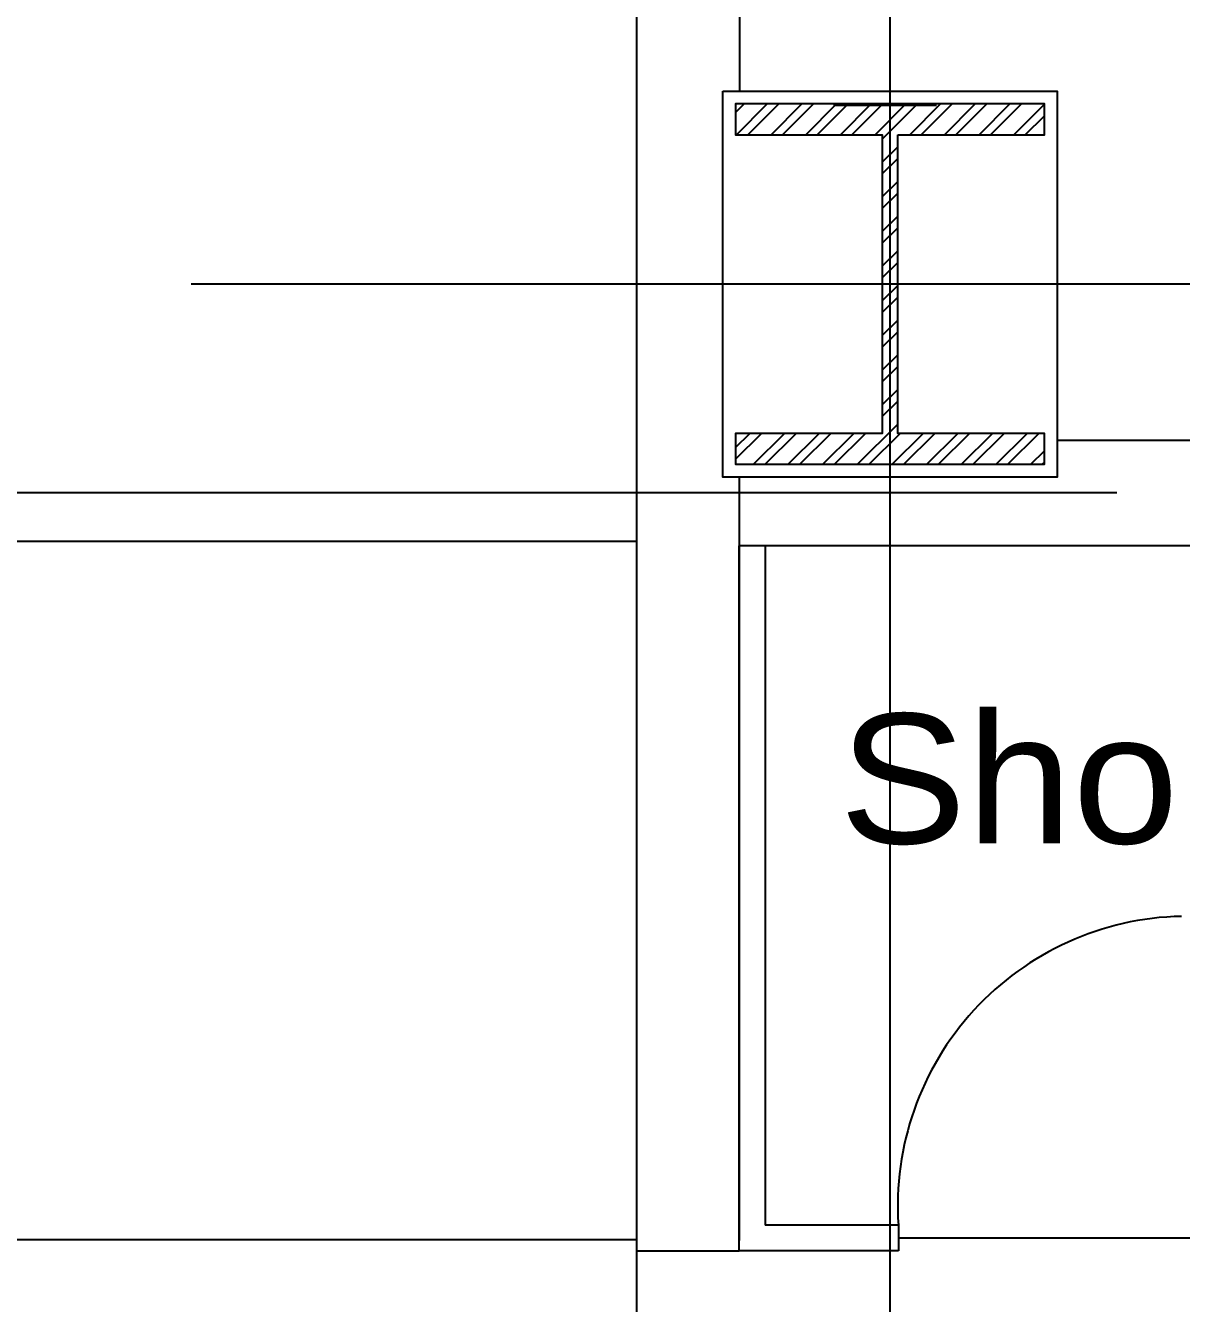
# Model space of a CAD drawing. Header units: millimetres. Extents: x 2148 to 2681, y 758 to 986.
# Drawn here: x 2288.481 to 2290.727, y 873.538 to 876.021 of the extents above; entities that cross this region are included whole.
import ezdxf

# ---------------------------------------------------------------- set-up
doc = ezdxf.new("R2010")
doc.units = ezdxf.units.MM
doc.linetypes.add('CENTER2', pattern=[28.575, 19.05, -3.175, 3.175, -3.175])
for name, color, linetype in [('A-Hatch', 253, 'Continuous'), ('A-Wall', 4, 'Continuous'), ('cladding', 2, 'Continuous'), ('COL-EX', 2, 'Continuous'), ('D', 1, 'Continuous'), ('DR', 7, 'Continuous'), ('FIXTURE', 1, 'Continuous'), ('HATCH', 8, 'Continuous'), ('S_GRID LINES', 252, 'Continuous')]:
    doc.layers.add(name, color=color, linetype=linetype)
doc.styles.add('ARIALNW', font='ARIALN.TTF')
doc.styles.add('MMTX$0$ESMX$0$X-OPTA1D', font='x-opta1d')
doc.dimstyles.new('DIM 100', dxfattribs={"dimtxt": 0.2, "dimasz": 0.2, "dimexe": 0.1, "dimexo": 0, "dimgap": 0.05, "dimtad": 1, "dimzin": 0, "dimdsep": 46, "dimtxsty": 'ARIALNW', "dimcen": 0.09, "dimclrd": 6, "dimclre": 6, "dimclrt": 13, "dimadec": 0, "dimazin": 0, "dimtfac": 1, "dimtofl": 0, "dimtmove": 2, "dimatfit": 3, "dimfxl": 1, "dimtolj": 1, "dimtzin": 0, "dimarcsym": 0})

# ---------------------------------------------------------------- blocks, each defined once
blk = doc.blocks.new('*D2457')
at = {"layer": 'Defpoints', "color": 0, "transparency": 16777216}
for p in [(2284.589, 873.662), (2289.6678, 873.662, 0), (2289.7101, 871.8166)]:
    blk.add_point(p, dxfattribs=at)
at = {"layer": 'FIXTURE', "color": 6, "lineweight": -2, "transparency": 16777216}
for p, q in [((2289.6678, 873.662), (2284.489, 873.662)), ((2284.589, 872.0166), (2284.589, 873.462)), ((2289.7101, 871.8166), (2284.489, 871.8166))]:
    blk.add_line(p, q, dxfattribs=at)
at = {"layer": 'FIXTURE', "color": 6, "transparency": 16777216}
for points in [[(2284.5556, 873.462), (2284.6223, 873.462), (2284.589, 873.662)], [(2284.5556, 872.0166), (2284.6223, 872.0166), (2284.589, 871.8166)]]:
    blk.add_solid(points, dxfattribs=at)
at = {"layer": 'FIXTURE', "color": 13, "transparency": 16777216, "insert": (2284.3858, 872.7393), "char_height": 0.3, "attachment_point": 5, "rotation": 90, "style": 'ARIALNW'}
blk.add_mtext('\\A1;1.85', dxfattribs=at)
blk = doc.blocks.new('*D2469')
at = {"layer": 'Defpoints', "color": 0, "transparency": 16777216}
for p in [(2290.6014, 875.1128, 0), (2284.589, 873.662), (2289.6678, 873.662, 0)]:
    blk.add_point(p, dxfattribs=at)
at = {"layer": 'FIXTURE', "color": 6, "lineweight": -2, "transparency": 16777216}
for p, q in [((2290.6014, 875.1128), (2284.489, 875.1128)), ((2284.589, 874.9128), (2284.589, 873.862)), ((2289.6678, 873.662), (2284.489, 873.662))]:
    blk.add_line(p, q, dxfattribs=at)
at = {"layer": 'FIXTURE', "color": 6, "transparency": 16777216}
for points in [[(2284.5556, 874.9128), (2284.6223, 874.9128), (2284.589, 875.1128)], [(2284.5556, 873.862), (2284.6223, 873.862), (2284.589, 873.662)]]:
    blk.add_solid(points, dxfattribs=at)
at = {"layer": 'FIXTURE', "color": 13, "transparency": 16777216, "insert": (2284.3858, 874.3874), "char_height": 0.3, "attachment_point": 5, "rotation": 90, "style": 'ARIALNW'}
blk.add_mtext('\\A1;1.45', dxfattribs=at)
blk = doc.blocks.new('*D2464')
at = {"layer": 'Defpoints', "color": 0, "transparency": 16777216}
for p in [(2289.8728, 878.2698), (2284.589, 875.1128), (2289.7409, 875.1128)]:
    blk.add_point(p, dxfattribs=at)
at = {"layer": 'FIXTURE', "color": 6, "lineweight": -2, "transparency": 16777216}
for p, q in [((2289.8728, 878.2698), (2284.489, 878.2698)), ((2284.589, 878.0698), (2284.589, 875.3128)), ((2289.7409, 875.1128), (2284.489, 875.1128))]:
    blk.add_line(p, q, dxfattribs=at)
at = {"layer": 'FIXTURE', "color": 6, "transparency": 16777216}
for points in [[(2284.5556, 878.0698), (2284.6223, 878.0698), (2284.589, 878.2698)], [(2284.5556, 875.3128), (2284.6223, 875.3128), (2284.589, 875.1128)]]:
    blk.add_solid(points, dxfattribs=at)
at = {"layer": 'FIXTURE', "color": 13, "transparency": 16777216, "insert": (2284.3858, 876.6913), "char_height": 0.3, "attachment_point": 5, "rotation": 90, "style": 'ARIALNW'}
blk.add_mtext('\\A1;3.15', dxfattribs=at)

msp = doc.modelspace()

# ---------------------------------------------------------------- hatches: boundary and pattern name
at = {"layer": 'A-Hatch'}
h = msp.add_hatch(dxfattribs=at)
h.set_pattern_fill('ANSI32', color=256, scale=0.005, style=0)
h.paths.add_polyline_path([(2290.1755609, 875.808508), (2290.4605609, 875.808508), (2290.4605609, 875.868508), (2289.8605609, 875.868508), (2289.8605609, 875.808508), (2290.1455609, 875.808508), (2290.1455609, 875.228508), (2289.8605609, 875.228508), (2289.8605609, 875.168508), (2290.4605609, 875.168508), (2290.4605609, 875.228508), (2290.1755609, 875.228508)])

# ---------------------------------------------------------------- linework, layer by layer
at = {"layer": 'A-Wall', "ltscale": 10}
for p, q in [((2289.6677842, 876.0764678, 0), (2289.6677842, 875.0103436, 0)), ((2289.8682548, 876.0764675, 0), (2289.8682548, 875.893508, 0)), ((2290.4855609, 875.2152586, 0), (2296.8786173, 875.2152586, 0))]:
    msp.add_line(p, q, dxfattribs=at)
at = {"layer": 'cladding', "elevation": 0}
msp.add_lwpolyline([(2289.8355609, 875.893508), (2290.4855609, 875.893508), (2290.4855609, 875.143508), (2289.8355609, 875.143508)], close=True, dxfattribs=at)
at = {"layer": 'COL-EX', "elevation": 0}
msp.add_lwpolyline([(2290.1755609, 875.808508), (2290.4605609, 875.808508), (2290.4605609, 875.868508), (2289.8605609, 875.868508), (2289.8605609, 875.808508), (2290.1455609, 875.808508), (2290.1455609, 875.228508), (2289.8605609, 875.228508), (2289.8605609, 875.168508), (2290.4605609, 875.168508), (2290.4605609, 875.228508), (2290.1755609, 875.228508)], close=True, dxfattribs=at)
at = {"layer": 'D', "ltscale": 0.5}
msp.add_line((2290.2509326, 875.865358, 0), (2290.0505671, 875.865358, 0), dxfattribs=at)
at = {"layer": 'DR', "ltscale": 10}
for p, q in [((2289.8677842, 875.143508, 0), (2289.8677842, 873.6603117, 0)), ((2289.9177842, 875.0103436, 0), (2289.9177842, 873.6903117, 0)), ((2289.9177842, 875.0103436, 0), (2289.9177842, 873.6903117, 0)), ((2290.1767955, 873.6903117, 0), (2289.9177842, 873.6903117, 0)), ((2290.1767955, 873.6903117, 0), (2290.1767955, 873.6403117, 0)), ((2290.1767955, 873.6903117, 0), (2290.1767955, 873.6403117, 0)), ((2290.1767955, 873.6903117, 0), (2290.1767955, 873.6403117, 0)), ((2290.1767955, 873.6403117, 0), (2289.8677842, 873.6403117, 0))]:
    msp.add_line(p, q, dxfattribs=at)
at = {"layer": 'FIXTURE'}
for p, q in [((2290.7767955, 873.6653117, 0), (2290.1767955, 873.6653117, 0)), ((2289.6677842, 873.6403117, 0), (2289.6677842, 871.9162656, 0))]:
    msp.add_line(p, q, dxfattribs=at)
at = {"layer": 'HATCH', "color": 2, "lineweight": -3, "ltscale": 0.05}
msp.add_line((2289.6677842, 875.018508, 0), (2285.7592961, 875.018508, 0), dxfattribs=at)
at = {"layer": 'HATCH', "color": 4, "lineweight": -3, "ltscale": 0.05}
for p, q in [((2289.6677842, 875.0103436, 0), (2289.6677842, 873.6403117, 0)), ((2297.0781931, 875.0103436, 0), (2289.8677842, 875.0103436, 0)), ((2289.8677842, 873.6403117, 0), (2289.8677842, 875.0103436, 0)), ((2289.6677842, 873.6403117, 0), (2289.8677842, 873.6403117, 0))]:
    msp.add_line(p, q, dxfattribs=at)
at = {"layer": 'HATCH', "linetype": 'ByBlock', "ltscale": 0.5}
msp.add_arc((2290.7386442, 873.727367, 0), 0.5630694, 91.2057719, 183.773334, dxfattribs=at)
at = {"layer": 'S_GRID LINES', "linetype": 'CENTER2', "ltscale": 0.2}
for p, q in [((2290.1605609, 867.518508, 0), (2290.1605609, 903.5418845, 0)), ((2304.0428214, 875.518508, 0), (2282.4754095, 875.518508, 0))]:
    msp.add_line(p, q, dxfattribs=at)

# ---------------------------------------------------------------- texts
at = {"color": 2, "style": 'MMTX$0$ESMX$0$X-OPTA1D', "text_generation_flag": 6, "width": 1.1}
msp.add_text('Sho', height=0.252, rotation=180, dxfattribs=at).set_placement((2290.0617388, 874.4319231, 0))

# ---------------------------------------------------------------- dimensions: what is measured, and where the dimension line sits
at = {"layer": 'FIXTURE'}
dim = msp.add_linear_dim(base=(2284.5889513, 875.1128011), p1=(2289.8727511, 878.2697829), p2=(2289.7409484, 875.1128011), angle=90, text='3.15', dimstyle='DIM 100', override={"dimtxt": 0.3}, dxfattribs=at)
dim.commit()
dim.dimension.update_dxf_attribs({"geometry": '*D2464', "text_midpoint": (2284.3857794, 876.691292)})
for p1, picture, middle in [((2290.6014091, 875.1128011, 0), '*D2469', (2284.3857794, 874.3873954)), ((2289.7100614, 871.8166441), '*D2457', (2284.3857794, 872.7393169))]:
    dim = msp.add_linear_dim(base=(2284.5889513, 873.6619896), p1=p1, p2=(2289.6677842, 873.6619896, 0), angle=90, dimstyle='DIM 100', override={"dimtxt": 0.3}, dxfattribs=at)
    dim.commit()
    dim.dimension.update_dxf_attribs({"geometry": picture, "text_midpoint": middle})

doc.saveas('drawing.dxf')
